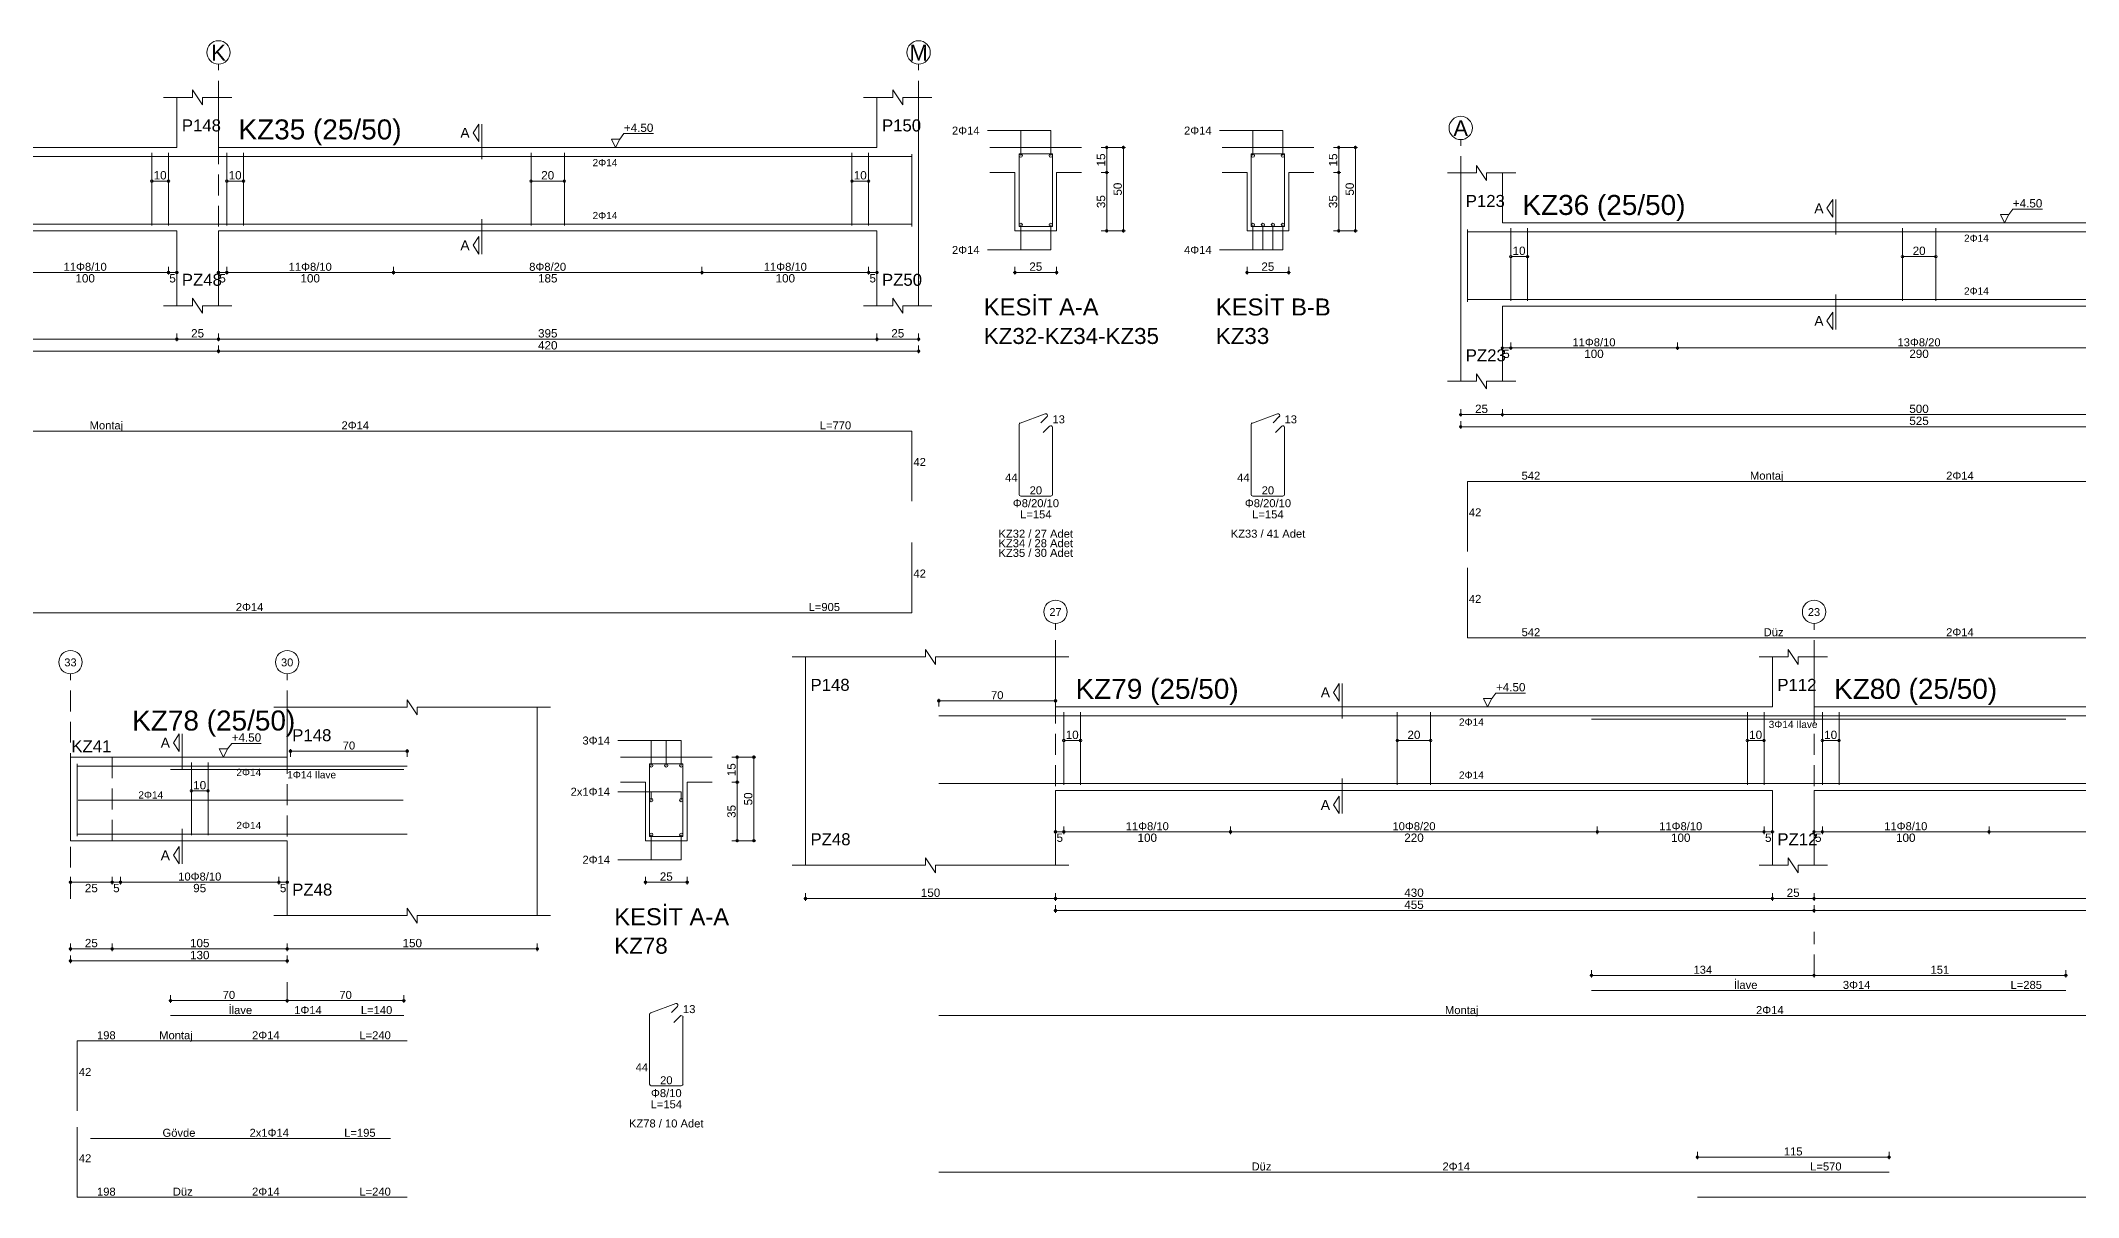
# Model space of a CAD drawing. Header units: millimetres. Extents: x 2232 to 85269, y -3593 to 5869.
# Drawn here: x 22039 to 23873, y -2563 to -1523 of the extents above; entities that cross this region are included whole.
import ezdxf

# ---------------------------------------------------------------- set-up
doc = ezdxf.new("R2010")
doc.units = ezdxf.units.MM
doc.linetypes.add('DASHDOT2', pattern=[12.7, 6.35, -3.175, 0, -3.175])
doc.linetypes.add('DASHED4', pattern=[18.75, 12.5, -6.25])
doc.layers.add('aks', color=251, linetype='DASHDOT2', lineweight=35)
for name, color, linetype in [('Donatı Topl. Uzun. Yazısı', 7, 'Continuous'), ('Donatı Uz. Yazısı', 7, 'Continuous'), ('Donatı Yazısı', 7, 'Continuous'), ('Donatı Çizgisi', 7, 'Continuous'), ('Kiriş', 7, 'Continuous'), ('Standart', 7, 'Continuous'), ('Ölçülendirme', 7, 'Continuous')]:
    doc.layers.add(name, color=color, linetype=linetype)
doc.styles.add('arial_1_18', font='arial.ttf', dxfattribs={"height": 0.2})

# ---------------------------------------------------------------- blocks, each defined once
blk = doc.blocks.new('IDE212Entity7295')
at = {"layer": 'aks', "color": 30, "linetype": 'DASHED4', "lineweight": 5}
for points in [[(21075.5, 2047), (21075.5, 2182)], [(21495.5, 2047), (21495.5, 2182)]]:
    blk.add_lwpolyline(points, dxfattribs=at)
at = {"layer": 'aks', "color": 1, "linetype": 'Continuous', "lineweight": 5}
for centre in [(21075.5, 2189), (21495.5, 2189)]:
    blk.add_circle(centre, 7, dxfattribs=at)
at = {"layer": 'Donatı Çizgisi', "color": 5, "linetype": 'Continuous', "lineweight": 5}
for points in [[(21035.5, 2085.2), (21035.5, 2128.8)], [(21045.5, 2085.2), (21045.5, 2128.8)], [(21080.5, 2085.2), (21080.5, 2128.8)], [(21090.5, 2085.2), (21090.5, 2128.8)], [(21263, 2085.2), (21263, 2128.8)], [(21283, 2085.2), (21283, 2128.8)], [(21455.5, 2085.2), (21455.5, 2128.8)], [(21465.5, 2085.2), (21465.5, 2128.8)], [(21491.5, 2084.6), (21491.5, 2128)], [(21555.8, 2084.5), (21555.8, 2128.1)], [(21555.8, 2128.1), (21575.8, 2128.1)], [(21575.8, 2084.5), (21575.8, 2128.1)], [(21695, 2084.5), (21695, 2128.1)], [(21695, 2128.1), (21715, 2128.1)], [(21715, 2084.5), (21715, 2128.1)], [(19674.5, 2126.6), (21491.5, 2126.6)], [(19674.5, 2086), (21491.5, 2086)], [(21555.8, 2084.5), (21575.8, 2084.5)], [(21695, 2084.5), (21715, 2084.5)], [(21556.5, 1966.7), (21571.5, 1972.2)], [(21568.9, 1966.9), (21572.6, 1970.5)], [(21695.7, 1966.7), (21710.7, 1972.2)], [(21708.1, 1966.9), (21711.8, 1970.5)], [(20763.5, 1961.9), (21491.5, 1961.9)], [(21491.5, 1919.9), (21491.5, 1961.9)], [(21555.8, 1923.9), (21555.8, 1965.8)], [(21570.3, 1961), (21574.1, 1964.8)], [(21575.8, 1923.9), (21575.8, 1964)], [(21695, 1923.9), (21695, 1965.8)], [(21709.5, 1961), (21713.3, 1964.8)], [(21715, 1923.9), (21715, 1964)], [(21556.8, 1922.9), (21574.8, 1922.9)], [(21696, 1922.9), (21714, 1922.9)], [(21491.5, 1852.9), (21491.5, 1895)], [(20628.5, 1852.9), (21491.5, 1852.9)]]:
    blk.add_lwpolyline(points, dxfattribs=at)
for centre in [(21556.8, 2127.1), (21574.8, 2127.1), (21696, 2127.1), (21714, 2127.1), (21556.8, 2085.5), (21574.8, 2085.5), (21696, 2085.5), (21702, 2085.5), (21708, 2085.5), (21714, 2085.5)]:
    blk.add_circle(centre, 1, dxfattribs=at)
for centre, start, end in [((21571.8, 1971.2), 315, 110), ((21711.1, 1971.2), 315, 110), ((21556.8, 1965.8), 110, 180), ((21574.8, 1964), 0, 135), ((21696, 1965.8), 110, 180), ((21714, 1964), 0, 135), ((21556.8, 1923.9), 180, 270), ((21574.8, 1923.9), 270, 0), ((21696, 1923.9), 180, 270), ((21714, 1923.9), 270, 0)]:
    blk.add_arc(centre, 1.02, start, end, dxfattribs=at)
at = {"layer": 'Kiriş', "color": 1, "linetype": 'Continuous', "lineweight": 5}
for points in [[(21060, 2162), (21060, 2166.5)], [(21066, 2157.5), (21060, 2166.5)], [(21480, 2162), (21480, 2166.5)], [(21486, 2157.5), (21480, 2166.5)], [(21042.5, 2162), (21060, 2162)], [(21050.5, 2132), (21050.5, 2162)], [(21066, 2162), (21083.5, 2162)], [(21066, 2157.5), (21066, 2162)], [(21075.5, 2132), (21075.5, 2162)], [(21462.5, 2162), (21480, 2162)], [(21470.5, 2132), (21470.5, 2162)], [(21486, 2162), (21503.5, 2162)], [(21486, 2157.5), (21486, 2162)], [(21495.5, 2037), (21495.5, 2162)], [(20700.5, 2132), (21050.5, 2132)], [(21075.5, 2132), (21470.5, 2132)], [(21538.3, 2132), (21593.3, 2132)], [(21677.5, 2132), (21732.5, 2132)], [(21538.3, 2117), (21553.3, 2117)], [(21553.3, 2082), (21553.3, 2117)], [(21578.3, 2117), (21593.3, 2117)], [(21578.3, 2082), (21578.3, 2117)], [(21677.5, 2117), (21692.5, 2117)], [(21692.5, 2082), (21692.5, 2117)], [(21717.5, 2117), (21732.5, 2117)], [(21717.5, 2082), (21717.5, 2117)], [(20700.5, 2082), (21050.5, 2082)], [(21050.5, 2037), (21050.5, 2082)], [(21075.5, 2082), (21470.5, 2082)], [(21075.5, 2037), (21075.5, 2082)], [(21470.5, 2037), (21470.5, 2082)], [(21553.3, 2082), (21578.3, 2082)], [(21692.5, 2082), (21717.5, 2082)], [(21066, 2032.5), (21060, 2041.5)], [(21060, 2037), (21060, 2041.5)], [(21486, 2032.5), (21480, 2041.5)], [(21480, 2037), (21480, 2041.5)], [(21042.5, 2037), (21060, 2037)], [(21066, 2037), (21083.5, 2037)], [(21066, 2032.5), (21066, 2037)], [(21462.5, 2037), (21480, 2037)], [(21486, 2037), (21503.5, 2037)], [(21486, 2032.5), (21486, 2037)]]:
    blk.add_lwpolyline(points, dxfattribs=at)
at = {"layer": 'Ölçülendirme', "color": 1, "linetype": 'Continuous', "lineweight": 5}
for points in [[(21228.2, 2140.8), (21231.7, 2146)], [(21231.7, 2135.5), (21228.2, 2140.8)], [(21231.7, 2135.5), (21231.7, 2146)], [(21233.5, 2125), (21233.5, 2146)], [(21316.2, 2137), (21318.7, 2140.3)], [(21318.7, 2140.3), (21336.4, 2140.3)], [(21536.8, 2142.1), (21574.8, 2142.1)], [(21556.8, 2127.1), (21556.8, 2142.1)], [(21574.8, 2127.1), (21574.8, 2142.1)], [(21676, 2142.1), (21714, 2142.1)], [(21696, 2127.1), (21696, 2142.1)], [(21714, 2127.1), (21714, 2142.1)], [(21313.7, 2132), (21311.2, 2137)], [(21311.2, 2137), (21316.2, 2137)], [(21316.2, 2137), (21313.7, 2132)], [(21313.7, 2132), (21313.7, 2132)], [(21605.1, 2132), (21619.6, 2132)], [(21608.3, 2081), (21608.3, 2133)], [(21618.3, 2081), (21618.3, 2133)], [(21744.3, 2132), (21758.8, 2132)], [(21747.5, 2081), (21747.5, 2133)], [(21757.5, 2081), (21757.5, 2133)], [(21605.1, 2117), (21609.6, 2117)], [(21744.3, 2117), (21748.8, 2117)], [(21035.5, 2111.8), (21045.5, 2111.8)], [(21080.5, 2111.8), (21090.5, 2111.8)], [(21263, 2111.8), (21283, 2111.8)], [(21455.5, 2111.8), (21465.5, 2111.8)], [(21228.2, 2073.3), (21231.7, 2078.5)], [(21231.7, 2068), (21231.7, 2078.5)], [(21233.5, 2068), (21233.5, 2089)], [(21556.8, 2070.5), (21556.8, 2085.5)], [(21574.8, 2070.5), (21574.8, 2085.5)], [(21605.1, 2082), (21619.6, 2082)], [(21696, 2070.5), (21696, 2085.5)], [(21702, 2070.5), (21702, 2085.5)], [(21708, 2070.5), (21708, 2085.5)], [(21714, 2070.5), (21714, 2085.5)], [(21744.3, 2082), (21758.8, 2082)], [(21231.7, 2068), (21228.2, 2073.3)], [(21536.8, 2070.5), (21574.8, 2070.5)], [(21676, 2070.5), (21714, 2070.5)], [(20699.5, 2057), (21051.5, 2057)], [(21045.5, 2055.8), (21045.5, 2060.3)], [(21050.5, 2055.8), (21050.5, 2060.3)], [(21074.5, 2057), (21471.5, 2057)], [(21075.5, 2055.8), (21075.5, 2060.3)], [(21080.5, 2055.8), (21080.5, 2060.3)], [(21180.5, 2055.8), (21180.5, 2060.3)], [(21365.5, 2055.8), (21365.5, 2060.3)], [(21465.5, 2055.8), (21465.5, 2060.3)], [(21470.5, 2055.8), (21470.5, 2060.3)], [(21552.3, 2057), (21579.3, 2057)], [(21553.3, 2055.8), (21553.3, 2060.3)], [(21578.3, 2055.8), (21578.3, 2060.3)], [(21691.5, 2057), (21718.5, 2057)], [(21692.5, 2055.8), (21692.5, 2060.3)], [(21717.5, 2055.8), (21717.5, 2060.3)], [(19669.5, 2017), (21496.5, 2017)], [(21050.5, 2015.8), (21050.5, 2020.3)], [(21075.5, 2015.8), (21075.5, 2020.3)], [(21470.5, 2015.8), (21470.5, 2020.3)], [(21495.5, 2015.8), (21495.5, 2020.3)], [(19694.5, 2009.8), (21496.5, 2009.8)], [(21075.5, 2008.6), (21075.5, 2013.1)], [(21495.5, 2008.6), (21495.5, 2013.1)]]:
    blk.add_lwpolyline(points, dxfattribs=at)
for centre in [(21608.3, 2132), (21618.3, 2132), (21747.5, 2132), (21757.5, 2132), (21608.3, 2117), (21747.5, 2117), (21035.5, 2111.8), (21045.5, 2111.8), (21080.5, 2111.8), (21090.5, 2111.8), (21263, 2111.8), (21283, 2111.8), (21455.5, 2111.8), (21465.5, 2111.8), (21608.3, 2082), (21618.3, 2082), (21747.5, 2082), (21757.5, 2082), (21045.5, 2057), (21045.5, 2057), (21050.5, 2057), (21075.5, 2057), (21080.5, 2057), (21080.5, 2057), (21180.5, 2057), (21180.5, 2057), (21365.5, 2057), (21365.5, 2057), (21465.5, 2057), (21465.5, 2057), (21470.5, 2057), (21553.3, 2057), (21578.3, 2057), (21692.5, 2057), (21717.5, 2057), (21050.5, 2017), (21050.5, 2017), (21075.5, 2017), (21075.5, 2017), (21470.5, 2017), (21470.5, 2017), (21495.5, 2017), (21075.5, 2009.8), (21075.5, 2009.8), (21495.5, 2009.8)]:
    blk.add_circle(centre, 0.75, dxfattribs=at)
at = {"layer": 'aks', "color": 1, "linetype": 'Continuous', "lineweight": 5, "style": 'arial_1_18'}
for s, p in [('K', (21071.1, 2184.1)), ('M', (21490, 2184.1))]:
    blk.add_text(s, height=9.45, dxfattribs=at).set_placement(p)
at = {"layer": 'Donatı Topl. Uzun. Yazısı', "color": 1, "linetype": 'Continuous', "lineweight": 5, "style": 'arial_1_18'}
for s, p in [('L=770', (21436.2, 1962.9)), ('L=154', (21556.4, 1909.5)), ('L=154', (21695.6, 1909.5)), ('L=905', (21429.5, 1853.9))]:
    blk.add_text(s, height=4.8, dxfattribs=at).set_placement(p)
at = {"layer": 'Donatı Uz. Yazısı', "color": 1, "linetype": 'Continuous', "lineweight": 5, "style": 'arial_1_18'}
for s, p in [('13', (21575.8, 1966.5)), ('13', (21715, 1966.5)), ('42', (21492.4, 1940.9)), ('44', (21547.4, 1931.6)), ('44', (21686.6, 1931.6)), ('20', (21562.1, 1923.9)), ('20', (21701.3, 1923.9)), ('42', (21492.4, 1874))]:
    blk.add_text(s, height=4.8, dxfattribs=at).set_placement(p)
at = {"layer": 'Donatı Yazısı', "color": 5, "linetype": 'Continuous', "lineweight": 5, "style": 'arial_1_18'}
for s, p in [('2Φ14', (21515.5, 2139.7)), ('2Φ14', (21654.7, 2139.7)), ('2Φ14', (21515.5, 2068.1)), ('4Φ14', (21654.7, 2068.1)), ('2Φ14', (21149.3, 1962.9)), ('Φ8/20/10', (21552, 1916.2)), ('Φ8/20/10', (21691.2, 1916.2)), ('KZ32 / 27 Adet', (21543.4, 1897.9)), ('KZ34 / 28 Adet', (21543.4, 1892.2)), ('KZ33 / 41 Adet', (21682.7, 1897.9)), ('KZ35 / 30 Adet', (21543.4, 1886.4)), ('2Φ14', (21085.9, 1853.9))]:
    blk.add_text(s, height=4.8, dxfattribs=at).set_placement(p)
for p in [(21299.9, 2120.7), (21299.9, 2089)]:
    blk.add_text('2Φ14', height=4.32, rotation=360, dxfattribs=at).set_placement(p)
at = {"layer": 'Donatı Yazısı', "color": 1, "linetype": 'Continuous', "lineweight": 5, "style": 'arial_1_18'}
blk.add_text('Montaj', height=4.8, dxfattribs=at).set_placement((20998.2, 1962.9))
at = {"layer": 'Kiriş', "color": 1, "linetype": 'Continuous', "lineweight": 5, "style": 'arial_1_18'}
for s, height, p in [('P148', 7.2, (21053.5, 2141.6)), ('KZ35 (25/50)', 12, (21087.5, 2136.8)), ('P150', 7.2, (21473.5, 2141.6)), ('PZ48', 7.2, (21053.5, 2049)), ('PZ50', 7.2, (21473.5, 2049)), ('KESİT A-A', 10.2, (21534.6, 2031.2)), ('KESİT B-B', 10.2, (21673.8, 2031.2)), ('KZ32-KZ34-KZ35', 9.6, (21534.6, 2014.1)), ('KZ33', 9.6, (21673.8, 2014.1))]:
    blk.add_text(s, height=height, dxfattribs=at).set_placement(p)
at = {"layer": 'Ölçülendirme', "color": 1, "linetype": 'Continuous', "lineweight": 5, "style": 'arial_1_18'}
for s, height, p in [('A', 5.95, (21220.6, 2137.8)), ('+4.50', 5, (21318.7, 2141.3)), ('A', 5.95, (21220.6, 2070.3)), ('100', 5, (20989.7, 2051)), ('5', 5, (21046, 2051)), ('5', 5, (21076, 2051)), ('100', 5, (21124.7, 2051)), ('185', 5, (21267.2, 2051)), ('100', 5, (21409.7, 2051)), ('5', 5, (21466, 2051)), ('25', 5, (21561.9, 2058)), ('25', 5, (21701.1, 2058)), ('25', 5, (21059.1, 2018)), ('395', 5, (21267.2, 2018)), ('25', 5, (21479.1, 2018)), ('420', 5, (21267.2, 2010.8))]:
    blk.add_text(s, height=height, dxfattribs=at).set_placement(p)
for s, rotation, p in [('15', 90, (21607.4, 2120.6)), ('15', 90, (21746.6, 2120.6)), ('10', 360, (21036.6, 2112.8)), ('10', 360, (21081.6, 2112.8)), ('20', 360, (21269.1, 2112.8)), ('10', 360, (21456.6, 2112.8)), ('35', 90, (21607.4, 2095.6)), ('50', 90, (21617.4, 2103.1)), ('35', 90, (21746.6, 2095.6)), ('50', 90, (21756.6, 2103.1))]:
    blk.add_text(s, height=5, rotation=rotation, dxfattribs=at).set_placement(p)
at = {"layer": 'Ölçülendirme', "color": 5, "linetype": 'Continuous', "lineweight": 5, "style": 'arial_1_18'}
for s, p in [('11Φ8/10', (20982.6, 2058)), ('11Φ8/10', (21117.6, 2058)), ('8Φ8/20', (21261.9, 2058)), ('11Φ8/10', (21402.6, 2058))]:
    blk.add_text(s, height=4.8, dxfattribs=at).set_placement(p)
blk = doc.blocks.new('IDE212Entity7296')
at = {"layer": 'aks', "color": 30, "linetype": 'DASHED4', "lineweight": 5}
for points in [[(21820.7, 2001.7), (21820.7, 2136.7)], [(22345.7, 2001.7), (22345.7, 2136.7)]]:
    blk.add_lwpolyline(points, dxfattribs=at)
at = {"layer": 'aks', "color": 1, "linetype": 'Continuous', "lineweight": 5}
for centre in [(21820.7, 2143.7), (22345.7, 2143.7)]:
    blk.add_circle(centre, 7, dxfattribs=at)
at = {"layer": 'Donatı Çizgisi', "color": 5, "linetype": 'Continuous', "lineweight": 5}
for points in [[(21824.7, 2039.3), (21824.7, 2082.7)], [(21824.7, 2081.3), (22366.7, 2081.3)], [(21850.7, 2039.9), (21850.7, 2083.5)], [(21860.7, 2039.9), (21860.7, 2083.5)], [(22085.7, 2039.9), (22085.7, 2083.5)], [(22105.7, 2039.9), (22105.7, 2083.5)], [(22330.7, 2039.9), (22330.7, 2083.5)], [(22340.7, 2039.9), (22340.7, 2083.5)], [(22366.7, 2039.3), (22366.7, 2082.7)], [(22431, 2039.2), (22431, 2082.8)], [(22431, 2082.8), (22451, 2082.8)], [(22451, 2039.2), (22451, 2082.8)], [(21824.7, 2040.7), (22366.7, 2040.7)], [(22431, 2039.2), (22451, 2039.2)], [(21824.7, 1889.7), (21824.7, 1931.7)], [(21824.7, 1931.7), (22366.7, 1931.7)], [(22366.7, 1889.7), (22366.7, 1931.7)], [(22431, 1890.6), (22431, 1932.5)], [(22431.7, 1933.4), (22446.7, 1938.9)], [(22444.1, 1933.6), (22447.7, 1937.2)], [(22445.5, 1927.7), (22449.3, 1931.5)], [(22451, 1890.6), (22451, 1930.7)], [(22432, 1889.6), (22450, 1889.6)], [(21824.7, 1837.8), (21824.7, 1879.9)], [(22366.7, 1837.8), (22366.7, 1879.9)], [(21824.7, 1837.8), (22366.7, 1837.8)]]:
    blk.add_lwpolyline(points, dxfattribs=at)
for centre in [(22432, 2081.8), (22450, 2081.8), (22432, 2040.2), (22450, 2040.2)]:
    blk.add_circle(centre, 1, dxfattribs=at)
for centre, start, end in [((22432, 1932.5), 110, 180), ((22447, 1937.9), 315, 110), ((22450, 1930.7), 0, 135), ((22432, 1890.6), 180, 270), ((22450, 1890.6), 270, 0)]:
    blk.add_arc(centre, 1.02, start, end, dxfattribs=at)
at = {"layer": 'Kiriş', "color": 1, "linetype": 'Continuous', "lineweight": 5}
for points in [[(21812.7, 2116.7), (21830.2, 2116.7)], [(21820.7, 1991.7), (21820.7, 2116.7)], [(21830.2, 2116.7), (21830.2, 2121.2)], [(21836.2, 2112.2), (21830.2, 2121.2)], [(21836.2, 2112.2), (21836.2, 2116.7)], [(21836.2, 2116.7), (21853.7, 2116.7)], [(21845.7, 2086.7), (21845.7, 2116.7)], [(22337.7, 2116.7), (22355.2, 2116.7)], [(22345.7, 2086.7), (22345.7, 2116.7)], [(22355.2, 2116.7), (22355.2, 2121.2)], [(22361.2, 2112.2), (22355.2, 2121.2)], [(22361.2, 2116.7), (22378.7, 2116.7)], [(22361.2, 2112.2), (22361.2, 2116.7)], [(22370.7, 1991.7), (22370.7, 2116.7)], [(21845.7, 2086.7), (22345.7, 2086.7)], [(22413.5, 2086.7), (22468.5, 2086.7)], [(22413.5, 2071.7), (22428.5, 2071.7)], [(22428.5, 2036.7), (22428.5, 2071.7)], [(22453.5, 2071.7), (22468.5, 2071.7)], [(22453.5, 2036.7), (22453.5, 2071.7)], [(21845.7, 2036.7), (22345.7, 2036.7)], [(21845.7, 1991.7), (21845.7, 2036.7)], [(22345.7, 1991.7), (22345.7, 2036.7)], [(22428.5, 2036.7), (22453.5, 2036.7)], [(21836.2, 1987.2), (21830.2, 1996.2)], [(21830.2, 1991.7), (21830.2, 1996.2)], [(22361.2, 1987.2), (22355.2, 1996.2)], [(22355.2, 1991.7), (22355.2, 1996.2)], [(21812.7, 1991.7), (21830.2, 1991.7)], [(21836.2, 1991.7), (21853.7, 1991.7)], [(21836.2, 1987.2), (21836.2, 1991.7)], [(22337.7, 1991.7), (22355.2, 1991.7)], [(22361.2, 1991.7), (22378.7, 1991.7)], [(22361.2, 1987.2), (22361.2, 1991.7)]]:
    blk.add_lwpolyline(points, dxfattribs=at)
at = {"layer": 'Ölçülendirme', "color": 1, "linetype": 'Continuous', "lineweight": 5}
for points in [[(22040.4, 2095.5), (22043.9, 2100.7)], [(22043.9, 2090.2), (22040.4, 2095.5)], [(22043.9, 2090.2), (22043.9, 2100.7)], [(22045.7, 2079.7), (22045.7, 2100.7)], [(22146.9, 2086.7), (22144.4, 2091.7)], [(22144.4, 2091.7), (22149.4, 2091.7)], [(22149.4, 2091.7), (22146.9, 2086.7)], [(22149.4, 2091.7), (22151.9, 2095)], [(22151.9, 2095), (22169.6, 2095)], [(22412, 2096.8), (22450, 2096.8)], [(22432, 2081.8), (22432, 2096.8)], [(22450, 2081.8), (22450, 2096.8)], [(22146.9, 2086.7), (22146.9, 2086.7)], [(22480.2, 2086.7), (22494.7, 2086.7)], [(22483.5, 2035.7), (22483.5, 2087.7)], [(22493.5, 2035.7), (22493.5, 2087.7)], [(21850.7, 2066.5), (21860.7, 2066.5)], [(22085.7, 2066.5), (22105.7, 2066.5)], [(22330.7, 2066.5), (22340.7, 2066.5)], [(22480.2, 2071.7), (22484.7, 2071.7)], [(22045.7, 2022.7), (22045.7, 2043.7)], [(22040.4, 2028), (22043.9, 2033.2)], [(22043.9, 2022.7), (22043.9, 2033.2)], [(22432, 2025.2), (22432, 2040.2)], [(22450, 2025.2), (22450, 2040.2)], [(22480.2, 2036.7), (22494.7, 2036.7)], [(22043.9, 2022.7), (22040.4, 2028)], [(22412, 2025.2), (22450, 2025.2)], [(21844.7, 2011.7), (22346.7, 2011.7)], [(21845.7, 2010.5), (21845.7, 2015)], [(21850.7, 2010.5), (21850.7, 2015)], [(21950.7, 2010.5), (21950.7, 2015)], [(22240.7, 2010.5), (22240.7, 2015)], [(22340.7, 2010.5), (22340.7, 2015)], [(22345.7, 2010.5), (22345.7, 2015)], [(22427.5, 2011.7), (22454.5, 2011.7)], [(22428.5, 2010.5), (22428.5, 2015)], [(22453.5, 2010.5), (22453.5, 2015)], [(21819.7, 1971.7), (22371.7, 1971.7)], [(21820.7, 1970.5), (21820.7, 1975)], [(21845.7, 1970.5), (21845.7, 1975)], [(22345.7, 1970.5), (22345.7, 1975)], [(22370.7, 1970.5), (22370.7, 1975)], [(21819.7, 1964.5), (22346.7, 1964.5)], [(21820.7, 1963.3), (21820.7, 1967.8)], [(22345.7, 1963.3), (22345.7, 1967.8)]]:
    blk.add_lwpolyline(points, dxfattribs=at)
for centre in [(22483.5, 2086.7), (22493.5, 2086.7), (21850.7, 2066.5), (21860.7, 2066.5), (22085.7, 2066.5), (22105.7, 2066.5), (22330.7, 2066.5), (22340.7, 2066.5), (22483.5, 2071.7), (22483.5, 2036.7), (22493.5, 2036.7), (21845.7, 2011.7), (21850.7, 2011.7), (21850.7, 2011.7), (21950.7, 2011.7), (21950.7, 2011.7), (22240.7, 2011.7), (22240.7, 2011.7), (22340.7, 2011.7), (22340.7, 2011.7), (22345.7, 2011.7), (22428.5, 2011.7), (22453.5, 2011.7), (21820.7, 1971.7), (21845.7, 1971.7), (21845.7, 1971.7), (22345.7, 1971.7), (22345.7, 1971.7), (22370.7, 1971.7), (21820.7, 1964.5), (22345.7, 1964.5)]:
    blk.add_circle(centre, 0.75, dxfattribs=at)
at = {"layer": 'aks', "color": 1, "linetype": 'Continuous', "lineweight": 5, "style": 'arial_1_18'}
for s, p in [('A', (21816.3, 2138.8)), ('C', (22340.9, 2138.8))]:
    blk.add_text(s, height=9.45, dxfattribs=at).set_placement(p)
at = {"layer": 'Donatı Topl. Uzun. Yazısı', "color": 1, "linetype": 'Continuous', "lineweight": 5, "style": 'arial_1_18'}
for s, p in [('L=626', (22320.7, 1932.7)), ('L=154', (22431.6, 1876.2)), ('L=626', (22320.7, 1838.8))]:
    blk.add_text(s, height=4.8, dxfattribs=at).set_placement(p)
at = {"layer": 'Donatı Uz. Yazısı', "color": 1, "linetype": 'Continuous', "lineweight": 5, "style": 'arial_1_18'}
for s, p in [('542', (21857.2, 1932.7)), ('13', (22451, 1933.2)), ('42', (21825.6, 1910.7)), ('42', (22367.6, 1910.7)), ('44', (22422.6, 1898.3)), ('20', (22437.3, 1890.6)), ('42', (21825.6, 1858.8)), ('42', (22367.6, 1858.8)), ('542', (21857.2, 1838.8))]:
    blk.add_text(s, height=4.8, dxfattribs=at).set_placement(p)
at = {"layer": 'Donatı Yazısı', "color": 5, "linetype": 'Continuous', "lineweight": 5, "style": 'arial_1_18'}
for s, p in [('2Φ14', (22390.7, 2094.4)), ('2Φ14', (22390.7, 2022.8)), ('2Φ14', (22111.9, 1932.7)), ('Φ8/20/10', (22427.1, 1882.9)), ('KZ36 / 35 Adet', (22418.6, 1864.6)), ('2Φ14', (22111.9, 1838.8))]:
    blk.add_text(s, height=4.8, dxfattribs=at).set_placement(p)
for p in [(22122.6, 2075.4), (22122.6, 2043.7)]:
    blk.add_text('2Φ14', height=4.32, rotation=360, dxfattribs=at).set_placement(p)
at = {"layer": 'Donatı Yazısı', "color": 1, "linetype": 'Continuous', "lineweight": 5, "style": 'arial_1_18'}
for s, p in [('Montaj', (21994.2, 1932.7)), ('Düz', (22002.4, 1838.8))]:
    blk.add_text(s, height=4.8, dxfattribs=at).set_placement(p)
at = {"layer": 'Kiriş', "color": 1, "linetype": 'Continuous', "lineweight": 5, "style": 'arial_1_18'}
for s, height, p in [('P123', 7.2, (21823.7, 2096.3)), ('KZ36 (25/50)', 12, (21857.7, 2091.5)), ('P130', 7.2, (22348.7, 2096.3)), ('PZ23', 7.2, (21823.7, 2003.7)), ('PZ30', 7.2, (22348.7, 2003.7)), ('KESİT A-A', 10.2, (22409.8, 1985.9)), ('KZ36', 9.6, (22409.8, 1968.8))]:
    blk.add_text(s, height=height, dxfattribs=at).set_placement(p)
at = {"layer": 'Ölçülendirme', "color": 1, "linetype": 'Continuous', "lineweight": 5, "style": 'arial_1_18'}
for s, height, p in [('A', 5.95, (22032.8, 2092.5)), ('+4.50', 5, (22151.9, 2096)), ('A', 5.95, (22032.8, 2025)), ('25', 5, (22437.1, 2012.7)), ('5', 5, (21846.2, 2005.7)), ('100', 5, (21894.8, 2005.7)), ('290', 5, (22089.8, 2005.7)), ('100', 5, (22284.8, 2005.7)), ('5', 5, (22341.2, 2005.7)), ('25', 5, (21829.3, 1972.7)), ('500', 5, (22089.8, 1972.7)), ('525', 5, (22089.8, 1965.5)), ('25', 5, (22354.3, 1972.7))]:
    blk.add_text(s, height=height, dxfattribs=at).set_placement(p)
for s, rotation, p in [('15', 90, (22482.5, 2075.3)), ('10', 360, (21851.8, 2067.5)), ('20', 360, (22091.8, 2067.5)), ('10', 360, (22331.8, 2067.5)), ('35', 90, (22482.5, 2050.3)), ('50', 90, (22492.5, 2057.8))]:
    blk.add_text(s, height=5, rotation=rotation, dxfattribs=at).set_placement(p)
at = {"layer": 'Ölçülendirme', "color": 5, "linetype": 'Continuous', "lineweight": 5, "style": 'arial_1_18'}
for s, p in [('11Φ8/10', (21887.7, 2012.7)), ('13Φ8/20', (22082.7, 2012.7)), ('11Φ8/10', (22277.7, 2012.7))]:
    blk.add_text(s, height=4.8, dxfattribs=at).set_placement(p)
blk = doc.blocks.new('IDE212Entity7329')
at = {"layer": 'aks', "color": 30, "linetype": 'DASHED4', "lineweight": 5}
for points in [[(21618.8, 1648.7), (21618.8, 1783.7)], [(21748.8, 1648.7), (21748.8, 1783.7)], [(21748.8, 1587.7), (21748.8, 1598.7)]]:
    blk.add_lwpolyline(points, dxfattribs=at)
at = {"layer": 'aks', "color": 1, "linetype": 'Continuous', "lineweight": 5}
for centre in [(21618.8, 1790.7), (21748.8, 1790.7)]:
    blk.add_circle(centre, 7, dxfattribs=at)
at = {"layer": 'Donatı Çizgisi', "color": 5, "linetype": 'Continuous', "lineweight": 5}
for points in [[(21622.8, 1686.3), (21622.8, 1729.7)], [(21622.8, 1728.3), (21820.8, 1728.3)], [(21678.8, 1726.3), (21818.8, 1726.3)], [(21691.3, 1686.9), (21691.3, 1730.5)], [(21701.3, 1686.9), (21701.3, 1730.5)], [(21966.2, 1686.2), (21966.2, 1729.8)], [(21966.2, 1729.8), (21986.2, 1729.8)], [(21986.2, 1686.2), (21986.2, 1729.8)], [(21623.3, 1708), (21818.3, 1708)], [(21622.8, 1687.6), (21820.8, 1687.6)], [(21966.2, 1686.2), (21986.2, 1686.2)], [(21678.8, 1578.7), (21818.8, 1578.7)], [(21966.2, 1537.6), (21966.2, 1579.4)], [(21966.9, 1580.4), (21981.9, 1585.9)], [(21979.3, 1580.5), (21983, 1584.2)], [(21980.7, 1574.6), (21984.5, 1578.4)], [(21986.2, 1537.6), (21986.2, 1577.7)], [(21622.8, 1521.5), (21622.8, 1563.6)], [(21622.8, 1563.6), (21820.8, 1563.6)], [(21967.2, 1536.6), (21985.2, 1536.6)], [(21622.8, 1469.7), (21622.8, 1511.7)], [(21630.8, 1505), (21810.8, 1505)], [(21622.8, 1469.7), (21820.8, 1469.7)]]:
    blk.add_lwpolyline(points, dxfattribs=at)
for centre in [(21967.2, 1728.8), (21976.2, 1728.8), (21985.2, 1728.8), (21967.2, 1708), (21985.2, 1708), (21967.2, 1687.2), (21985.2, 1687.2)]:
    blk.add_circle(centre, 1, dxfattribs=at)
for centre, start, end in [((21967.2, 1579.4), 110, 180), ((21982.2, 1584.9), 315, 110), ((21985.2, 1577.7), 0, 135), ((21967.2, 1537.6), 180, 270), ((21985.2, 1537.6), 270, 0)]:
    blk.add_arc(centre, 1.02, start, end, dxfattribs=at)
at = {"layer": 'Kiriş', "color": 1, "linetype": 'Continuous', "lineweight": 5}
for points in [[(21740.8, 1763.7), (21820.8, 1763.7)], [(21748.8, 1733.7), (21748.8, 1763.7)], [(21820.8, 1763.7), (21820.8, 1768.2)], [(21826.8, 1759.2), (21820.8, 1768.2)], [(21826.8, 1759.2), (21826.8, 1763.7)], [(21826.8, 1763.7), (21906.8, 1763.7)], [(21898.8, 1638.7), (21898.8, 1763.7)], [(21618.8, 1683.6), (21618.8, 1733.7)], [(21618.8, 1733.7), (21748.8, 1733.7)], [(21948.7, 1733.7), (22003.7, 1733.7)], [(21948.7, 1718.7), (21963.7, 1718.7)], [(21963.7, 1683.6), (21963.7, 1718.7)], [(21988.7, 1718.7), (22003.7, 1718.7)], [(21988.7, 1683.6), (21988.7, 1718.7)], [(21618.8, 1683.6), (21748.8, 1683.6)], [(21748.8, 1638.7), (21748.8, 1683.6)], [(21963.7, 1683.6), (21988.7, 1683.6)], [(21740.8, 1638.7), (21820.8, 1638.7)], [(21826.8, 1634.2), (21820.8, 1643.2)], [(21820.8, 1638.7), (21820.8, 1643.2)], [(21826.8, 1638.7), (21906.8, 1638.7)], [(21826.8, 1634.2), (21826.8, 1638.7)]]:
    blk.add_lwpolyline(points, dxfattribs=at)
at = {"layer": 'Kiriş', "color": 1, "linetype": 'DASHED4', "lineweight": 5}
for points in [[(21618.8, 1683.6), (21618.8, 1733.7)], [(21643.8, 1683.6), (21643.8, 1733.7)]]:
    blk.add_lwpolyline(points, dxfattribs=at)
at = {"layer": 'Ölçülendirme', "color": 1, "linetype": 'Continuous', "lineweight": 5}
for points in [[(21680.5, 1742.4), (21684, 1747.7)], [(21684, 1737.2), (21680.5, 1742.4)], [(21684, 1737.2), (21684, 1747.7)], [(21685.8, 1726.7), (21685.8, 1747.7)], [(21710.5, 1733.7), (21708, 1738.7)], [(21708, 1738.7), (21713, 1738.7)], [(21713, 1738.7), (21710.5, 1733.7)], [(21713, 1738.7), (21715.5, 1742)], [(21715.5, 1742), (21733.2, 1742)], [(21749.8, 1737.3), (21821.8, 1737.3)], [(21750.8, 1734), (21750.8, 1738.5)], [(21820.8, 1734), (21820.8, 1738.5)], [(21947.2, 1743.8), (21985.2, 1743.8)], [(21967.2, 1728.8), (21967.2, 1743.8)], [(21976.2, 1728.8), (21976.2, 1743.8)], [(21985.2, 1728.8), (21985.2, 1743.8)], [(21710.5, 1733.7), (21710.5, 1733.7)], [(22015.5, 1733.7), (22030, 1733.7)], [(22018.7, 1682.7), (22018.7, 1734.7)], [(22028.7, 1682.7), (22028.7, 1734.7)], [(21691.3, 1713.5), (21701.3, 1713.5)], [(21947.2, 1713), (21985.2, 1713)], [(21967.2, 1708), (21967.2, 1713)], [(21985.2, 1708), (21985.2, 1713)], [(22015.5, 1718.7), (22020, 1718.7)], [(21685.8, 1669.7), (21685.8, 1690.7)], [(21967.2, 1672.2), (21967.2, 1687.2)], [(21985.2, 1672.2), (21985.2, 1687.2)], [(21680.5, 1674.9), (21684, 1680.2)], [(21684, 1669.7), (21680.5, 1674.9)], [(21684, 1669.7), (21684, 1680.2)], [(22015.5, 1683.6), (22030, 1683.6)], [(21947.2, 1672.2), (21985.2, 1672.2)], [(21617.8, 1658.7), (21749.8, 1658.7)], [(21618.8, 1657.4), (21618.8, 1661.9)], [(21643.8, 1657.4), (21643.8, 1661.9)], [(21648.8, 1657.4), (21648.8, 1661.9)], [(21743.8, 1657.4), (21743.8, 1661.9)], [(21748.8, 1657.4), (21748.8, 1661.9)], [(21962.7, 1658.7), (21989.7, 1658.7)], [(21963.7, 1657.4), (21963.7, 1661.9)], [(21988.7, 1657.4), (21988.7, 1661.9)], [(21617.8, 1618.7), (21899.8, 1618.7)], [(21618.8, 1617.4), (21618.8, 1621.9)], [(21618.8, 1610.2), (21618.8, 1614.7)], [(21643.8, 1617.4), (21643.8, 1621.9)], [(21748.8, 1617.4), (21748.8, 1621.9)], [(21748.8, 1610.2), (21748.8, 1614.7)], [(21898.8, 1617.4), (21898.8, 1621.9)], [(21617.8, 1611.5), (21749.8, 1611.5)], [(21678.8, 1586.4), (21678.8, 1590.9)], [(21748.8, 1586.4), (21748.8, 1590.9)], [(21748.8, 1586.4), (21748.8, 1590.9)], [(21818.8, 1586.4), (21818.8, 1590.9)], [(21677.8, 1587.7), (21749.8, 1587.7)], [(21747.8, 1587.7), (21819.8, 1587.7)]]:
    blk.add_lwpolyline(points, dxfattribs=at)
for centre in [(21750.8, 1737.3), (21820.8, 1737.3), (22018.7, 1733.7), (22028.7, 1733.7), (21691.3, 1713.5), (21701.3, 1713.5), (22018.7, 1718.7), (22018.7, 1683.6), (22028.7, 1683.6), (21618.8, 1658.7), (21643.8, 1658.7), (21643.8, 1658.7), (21648.8, 1658.7), (21648.8, 1658.7), (21743.8, 1658.7), (21743.8, 1658.7), (21748.8, 1658.7), (21963.7, 1658.7), (21988.7, 1658.7), (21618.8, 1618.7), (21643.8, 1618.7), (21643.8, 1618.7), (21748.8, 1618.7), (21748.8, 1618.7), (21898.8, 1618.7), (21618.8, 1611.5), (21748.8, 1611.5), (21678.8, 1587.7), (21748.8, 1587.7), (21748.8, 1587.7), (21818.8, 1587.7)]:
    blk.add_circle(centre, 0.75, dxfattribs=at)
at = {"layer": 'aks', "color": 1, "linetype": 'Continuous', "lineweight": 5, "style": 'arial_1_18'}
for s, p in [('33', (21615.1, 1788.2)), ('30', (21745.1, 1788.2))]:
    blk.add_text(s, height=4.73, dxfattribs=at).set_placement(p)
at = {"layer": 'Donatı Topl. Uzun. Yazısı', "color": 1, "linetype": 'Continuous', "lineweight": 5, "style": 'arial_1_18'}
for s, p in [('L=140', (21793, 1579.6)), ('L=240', (21792.1, 1564.5)), ('L=154', (21966.8, 1523.1)), ('L=195', (21783, 1506)), ('L=240', (21792.1, 1470.7))]:
    blk.add_text(s, height=4.8, dxfattribs=at).set_placement(p)
at = {"layer": 'Donatı Uz. Yazısı', "color": 1, "linetype": 'Continuous', "lineweight": 5, "style": 'arial_1_18'}
for s, p in [('13', (21986.2, 1580.2)), ('198', (21634.7, 1564.5)), ('42', (21623.8, 1542.5)), ('44', (21957.8, 1545.3)), ('20', (21972.5, 1537.5)), ('42', (21623.8, 1490.7)), ('198', (21634.7, 1470.7))]:
    blk.add_text(s, height=4.8, dxfattribs=at).set_placement(p)
at = {"layer": 'Donatı Yazısı', "color": 5, "linetype": 'Continuous', "lineweight": 5, "style": 'arial_1_18'}
for s, height, p in [('3Φ14', 4.8, (21925.9, 1741.3)), ('1Φ14 İlave', 4.32, (21748.8, 1721)), ('2x1Φ14', 4.8, (21918.8, 1710.6)), ('2Φ14', 4.8, (21925.9, 1669.8)), ('1Φ14', 4.8, (21753, 1579.6)), ('2Φ14', 4.8, (21727.7, 1564.5)), ('Φ8/10', 4.8, (21967, 1529.8)), ('KZ78 / 10 Adet', 4.8, (21953.8, 1511.6)), ('2x1Φ14', 4.8, (21726.2, 1506)), ('2Φ14', 4.8, (21727.7, 1470.7))]:
    blk.add_text(s, height=height, dxfattribs=at).set_placement(p)
for p in [(21718.3, 1722.4), (21659.5, 1708.9), (21718.3, 1690.6)]:
    blk.add_text('2Φ14', height=4.32, rotation=360, dxfattribs=at).set_placement(p)
at = {"layer": 'Donatı Yazısı', "color": 1, "linetype": 'Continuous', "lineweight": 5, "style": 'arial_1_18'}
for s, p in [('İlave', (21713.6, 1579.6)), ('Montaj', (21672, 1564.5)), ('Gövde', (21674, 1506)), ('Düz', (21680.2, 1470.7))]:
    blk.add_text(s, height=4.8, dxfattribs=at).set_placement(p)
at = {"layer": 'Kiriş', "color": 1, "linetype": 'Continuous', "lineweight": 5, "style": 'arial_1_18'}
for s, height, p in [('KZ78 (25/50)', 12, (21655.8, 1749.7)), ('P148', 7.2, (21751.8, 1743.3)), ('KZ41', 7.2, (21619.3, 1736.7)), ('PZ48', 7.2, (21751.8, 1650.7)), ('KESİT A-A', 10.2, (21945, 1632.9)), ('KZ78', 9.6, (21945, 1615.8))]:
    blk.add_text(s, height=height, dxfattribs=at).set_placement(p)
at = {"layer": 'Ölçülendirme', "color": 1, "linetype": 'Continuous', "lineweight": 5, "style": 'arial_1_18'}
for s, height, p in [('+4.50', 5, (21715.5, 1743)), ('A', 5.95, (21672.9, 1739.4)), ('70', 4.8, (21782.1, 1738.3)), ('A', 5.95, (21672.9, 1671.9)), ('25', 5, (21972.3, 1659.6)), ('25', 5, (21627.4, 1652.7)), ('5', 5, (21644.4, 1652.7)), ('95', 5, (21692.4, 1652.7)), ('5', 5, (21744.4, 1652.7)), ('25', 5, (21627.4, 1619.7)), ('105', 5, (21690.5, 1619.7)), ('130', 5, (21690.5, 1612.5)), ('150', 5, (21818, 1619.7))]:
    blk.add_text(s, height=height, dxfattribs=at).set_placement(p)
for s, rotation, p in [('15', 90, (22017.8, 1722.3)), ('10', 360, (21692.4, 1714.4)), ('50', 90, (22027.8, 1704.8)), ('35', 90, (22017.8, 1697.3))]:
    blk.add_text(s, height=5, rotation=rotation, dxfattribs=at).set_placement(p)
at = {"layer": 'Ölçülendirme', "color": 5, "linetype": 'Continuous', "lineweight": 5, "style": 'arial_1_18'}
for s, p in [('10Φ8/10', (21683.4, 1659.7)), ('70', (21710.1, 1588.7)), ('70', (21780.1, 1588.7))]:
    blk.add_text(s, height=4.8, dxfattribs=at).set_placement(p)
blk = doc.blocks.new('IDE212Entity7330')
at = {"layer": 'aks', "color": 30, "linetype": 'DASHED4', "lineweight": 5}
for points in [[(22209.7, 1678.9), (22209.7, 1813.9)], [(22664.7, 1678.9), (22664.7, 1813.9)], [(22664.7, 1602.8), (22664.7, 1628.9)]]:
    blk.add_lwpolyline(points, dxfattribs=at)
at = {"layer": 'aks', "color": 1, "linetype": 'Continuous', "lineweight": 5}
for centre in [(22209.7, 1820.9), (22664.7, 1820.9)]:
    blk.add_circle(centre, 7, dxfattribs=at)
at = {"layer": 'Donatı Çizgisi', "color": 5, "linetype": 'Continuous', "lineweight": 5}
for points in [[(22214.7, 1717.1), (22214.7, 1760.7)], [(22224.7, 1717.1), (22224.7, 1760.7)], [(22414.7, 1717.1), (22414.7, 1760.7)], [(22434.7, 1717.1), (22434.7, 1760.7)], [(22624.7, 1717.1), (22624.7, 1760.7)], [(22634.7, 1717.1), (22634.7, 1760.7)], [(22669.7, 1717.1), (22669.7, 1760.7)], [(22679.7, 1717.1), (22679.7, 1760.7)], [(22139.7, 1758.5), (23789.7, 1758.5)], [(22531.2, 1756.5), (22815.7, 1756.5)], [(22139.7, 1717.9), (23789.7, 1717.9)], [(22531.2, 1593.8), (22815.7, 1593.8)], [(22139.7, 1578.7), (23064.7, 1578.7)], [(22139.7, 1484.8), (22709.7, 1484.8)], [(22594.7, 1469.7), (23334.7, 1469.7)]]:
    blk.add_lwpolyline(points, dxfattribs=at)
at = {"layer": 'Kiriş', "color": 1, "linetype": 'Continuous', "lineweight": 5}
for points in [[(22131.7, 1793.9), (22131.7, 1798.4)], [(22137.7, 1789.4), (22131.7, 1798.4)], [(22649.2, 1793.9), (22649.2, 1798.4)], [(22655.2, 1789.4), (22649.2, 1798.4)], [(22051.7, 1793.9), (22131.7, 1793.9)], [(22059.7, 1668.9), (22059.7, 1793.9)], [(22137.7, 1789.4), (22137.7, 1793.9)], [(22137.7, 1793.9), (22217.7, 1793.9)], [(22209.7, 1763.9), (22209.7, 1793.9)], [(22631.7, 1793.9), (22649.2, 1793.9)], [(22639.7, 1763.9), (22639.7, 1793.9)], [(22655.2, 1793.9), (22672.7, 1793.9)], [(22655.2, 1789.4), (22655.2, 1793.9)], [(22664.7, 1763.9), (22664.7, 1793.9)], [(22209.7, 1763.9), (22639.7, 1763.9)], [(22664.7, 1763.9), (23264.7, 1763.9)], [(22209.7, 1713.8), (22639.7, 1713.8)], [(22209.7, 1668.9), (22209.7, 1713.8)], [(22639.7, 1668.9), (22639.7, 1713.8)], [(22664.7, 1713.8), (23264.7, 1713.8)], [(22664.7, 1668.9), (22664.7, 1713.8)], [(22051.7, 1668.9), (22131.7, 1668.9)], [(22137.7, 1664.4), (22131.7, 1673.4)], [(22131.7, 1668.9), (22131.7, 1673.4)], [(22137.7, 1668.9), (22217.7, 1668.9)], [(22137.7, 1664.4), (22137.7, 1668.9)], [(22631.7, 1668.9), (22649.2, 1668.9)], [(22655.2, 1664.4), (22649.2, 1673.4)], [(22649.2, 1668.9), (22649.2, 1673.4)], [(22655.2, 1668.9), (22672.7, 1668.9)], [(22655.2, 1664.4), (22655.2, 1668.9)]]:
    blk.add_lwpolyline(points, dxfattribs=at)
at = {"layer": 'Ölçülendirme', "color": 1, "linetype": 'Continuous', "lineweight": 5}
for points in [[(22376.4, 1772.6), (22379.9, 1777.9)], [(22379.9, 1767.4), (22376.4, 1772.6)], [(22379.9, 1767.4), (22379.9, 1777.9)], [(22381.7, 1756.9), (22381.7, 1777.9)], [(22138.7, 1767.5), (22210.7, 1767.5)], [(22139.7, 1764.2), (22139.7, 1768.7)], [(22209.7, 1764.2), (22209.7, 1768.7)], [(22468.9, 1763.9), (22466.4, 1768.9)], [(22466.4, 1768.9), (22471.4, 1768.9)], [(22471.4, 1768.9), (22468.9, 1763.9)], [(22468.9, 1763.9), (22468.9, 1763.9)], [(22471.4, 1768.9), (22473.9, 1772.2)], [(22473.9, 1772.2), (22491.6, 1772.2)], [(22214.7, 1743.7), (22224.7, 1743.7)], [(22414.7, 1743.7), (22434.7, 1743.7)], [(22624.7, 1743.7), (22634.7, 1743.7)], [(22669.7, 1743.7), (22679.7, 1743.7)], [(22381.7, 1699.9), (22381.7, 1720.9)], [(22376.4, 1705.1), (22379.9, 1710.4)], [(22379.9, 1699.9), (22376.4, 1705.1)], [(22379.9, 1699.9), (22379.9, 1710.4)], [(22208.7, 1688.9), (22640.7, 1688.9)], [(22209.7, 1687.6), (22209.7, 1692.1)], [(22214.7, 1687.6), (22214.7, 1692.1)], [(22314.7, 1687.6), (22314.7, 1692.1)], [(22534.7, 1687.6), (22534.7, 1692.1)], [(22634.7, 1687.6), (22634.7, 1692.1)], [(22639.7, 1687.6), (22639.7, 1692.1)], [(22663.7, 1688.9), (23265.7, 1688.9)], [(22664.7, 1687.6), (22664.7, 1692.1)], [(22669.7, 1687.6), (22669.7, 1692.1)], [(22769.7, 1687.6), (22769.7, 1692.1)], [(22059.7, 1647.6), (22059.7, 1652.1)], [(22209.7, 1647.6), (22209.7, 1652.1)], [(22639.7, 1647.6), (22639.7, 1652.1)], [(22664.7, 1647.6), (22664.7, 1652.1)], [(22058.7, 1648.9), (23870.7, 1648.9)], [(22208.7, 1641.7), (23720.7, 1641.7)], [(22209.7, 1640.4), (22209.7, 1644.9)], [(22664.7, 1640.4), (22664.7, 1644.9)], [(22530.2, 1602.8), (22665.7, 1602.8)], [(22531.2, 1601.5), (22531.2, 1606)], [(22663.7, 1602.8), (22816.7, 1602.8)], [(22664.7, 1601.5), (22664.7, 1606)], [(22664.7, 1601.5), (22664.7, 1606)], [(22815.7, 1601.5), (22815.7, 1606)], [(22593.7, 1493.8), (22710.7, 1493.8)], [(22594.7, 1492.5), (22594.7, 1497)], [(22709.7, 1492.5), (22709.7, 1497)]]:
    blk.add_lwpolyline(points, dxfattribs=at)
for centre in [(22139.7, 1767.5), (22209.7, 1767.5), (22214.7, 1743.7), (22224.7, 1743.7), (22414.7, 1743.7), (22434.7, 1743.7), (22624.7, 1743.7), (22634.7, 1743.7), (22669.7, 1743.7), (22679.7, 1743.7), (22209.7, 1688.9), (22214.7, 1688.9), (22214.7, 1688.9), (22314.7, 1688.9), (22314.7, 1688.9), (22534.7, 1688.9), (22534.7, 1688.9), (22634.7, 1688.9), (22634.7, 1688.9), (22639.7, 1688.9), (22664.7, 1688.9), (22669.7, 1688.9), (22669.7, 1688.9), (22769.7, 1688.9), (22769.7, 1688.9), (22059.7, 1648.9), (22209.7, 1648.9), (22209.7, 1648.9), (22209.7, 1641.7), (22639.7, 1648.9), (22639.7, 1648.9), (22664.7, 1648.9), (22664.7, 1648.9), (22664.7, 1641.7), (22664.7, 1641.7), (22531.2, 1602.8), (22664.7, 1602.8), (22664.7, 1602.8), (22815.7, 1602.8), (22594.7, 1493.8), (22709.7, 1493.8)]:
    blk.add_circle(centre, 0.75, dxfattribs=at)
at = {"layer": 'aks', "color": 1, "linetype": 'Continuous', "lineweight": 5, "style": 'arial_1_18'}
for s, p in [('27', (22206, 1818.4)), ('23', (22661, 1818.4))]:
    blk.add_text(s, height=4.73, dxfattribs=at).set_placement(p)
at = {"layer": 'Donatı Topl. Uzun. Yazısı', "color": 1, "linetype": 'Continuous', "lineweight": 5, "style": 'arial_1_18'}
for s, p in [('L=285', (22782.6, 1594.7)), ('L=570', (22662.4, 1485.8))]:
    blk.add_text(s, height=4.8, dxfattribs=at).set_placement(p)
at = {"layer": 'Donatı Yazısı', "color": 5, "linetype": 'Continuous', "lineweight": 5, "style": 'arial_1_18'}
for p in [(22451.7, 1752.6), (22451.7, 1720.8)]:
    blk.add_text('2Φ14', height=4.32, rotation=360, dxfattribs=at).set_placement(p)
for s, height, p in [('3Φ14 İlave', 4.32, (22637.5, 1751.2)), ('3Φ14', 4.8, (22682, 1594.7)), ('2Φ14', 4.8, (22629.9, 1579.6)), ('2Φ14', 4.8, (22441.8, 1485.8))]:
    blk.add_text(s, height=height, dxfattribs=at).set_placement(p)
at = {"layer": 'Donatı Yazısı', "color": 1, "linetype": 'Continuous', "lineweight": 5, "style": 'arial_1_18'}
for s, p in [('İlave', (22616.6, 1594.7)), ('Montaj', (22443.3, 1579.6)), ('Düz', (22327.3, 1485.8))]:
    blk.add_text(s, height=4.8, dxfattribs=at).set_placement(p)
at = {"layer": 'Kiriş', "color": 1, "linetype": 'Continuous', "lineweight": 5, "style": 'arial_1_18'}
for s, height, p in [('P148', 7.2, (22062.7, 1773.5)), ('KZ79 (25/50)', 12, (22221.7, 1768.7)), ('P112', 7.2, (22642.7, 1773.5)), ('KZ80 (25/50)', 12, (22676.7, 1768.7)), ('PZ48', 7.2, (22062.7, 1680.9)), ('PZ12', 7.2, (22642.7, 1680.9))]:
    blk.add_text(s, height=height, dxfattribs=at).set_placement(p)
at = {"layer": 'Ölçülendirme', "color": 1, "linetype": 'Continuous', "lineweight": 5, "style": 'arial_1_18'}
for s, height, p in [('70', 4.8, (22171, 1768.5)), ('A', 5.95, (22368.8, 1769.6)), ('+4.50', 5, (22473.9, 1773.2)), ('A', 5.95, (22368.8, 1702.1)), ('5', 5, (22210.3, 1682.9)), ('100', 5, (22258.9, 1682.9)), ('220', 5, (22418.9, 1682.9)), ('100', 5, (22578.9, 1682.9)), ('5', 5, (22635.3, 1682.9)), ('5', 5, (22665.3, 1682.9)), ('100', 5, (22713.9, 1682.9)), ('150', 5, (22128.9, 1649.9)), ('430', 5, (22418.9, 1649.9)), ('25', 5, (22648.3, 1649.9)), ('455', 5, (22418.9, 1642.7))]:
    blk.add_text(s, height=height, dxfattribs=at).set_placement(p)
for s, p in [('10', (22215.8, 1744.6)), ('20', (22420.8, 1744.6)), ('10', (22625.8, 1744.6)), ('10', (22670.8, 1744.6))]:
    blk.add_text(s, height=5, rotation=360, dxfattribs=at).set_placement(p)
at = {"layer": 'Ölçülendirme', "color": 5, "linetype": 'Continuous', "lineweight": 5, "style": 'arial_1_18'}
for s, p in [('11Φ8/10', (22251.8, 1689.9)), ('10Φ8/20', (22411.8, 1689.9)), ('11Φ8/10', (22571.8, 1689.9)), ('11Φ8/10', (22706.8, 1689.9)), ('134', (22592.4, 1603.8)), ('151', (22734.6, 1603.8)), ('115', (22646.6, 1494.8))]:
    blk.add_text(s, height=4.8, dxfattribs=at).set_placement(p)

msp = doc.modelspace()

# ---------------------------------------------------------------- block references
at = {"layer": 'Standart', "xscale": 1.5, "yscale": 1.5, "zscale": 1.5}
for name, p in [('IDE212Entity7295', (-9413.9, -4816.6)), ('IDE212Entity7296', (-9413.9, -4816.6)), ('IDE212Entity7330', (-10362, -4767.8)), ('IDE212Entity7329', (-10362, -4767.8))]:
    msp.add_blockref(name, p, dxfattribs=at)

doc.saveas('drawing.dxf')
